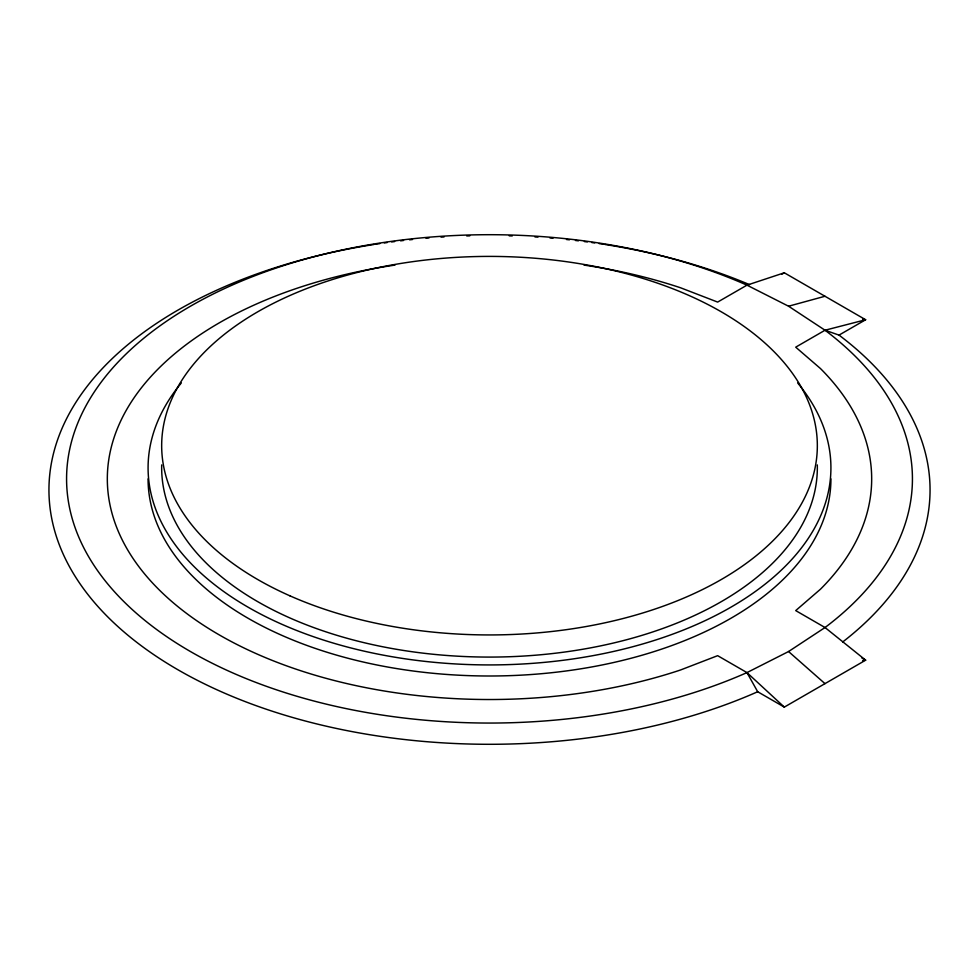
<?xml version="1.0" encoding="UTF-8"?>
<svg xmlns="http://www.w3.org/2000/svg" width="979" height="979" viewBox="0 0 979 979"><rect width="100%" height="100%" fill="white"/><g stroke="black" fill="none" stroke-linecap="round" stroke-linejoin="round"><path stroke-width="1.47" d="M788.56 651.537L825.028 627.527A422.928 244.175 0 0 0 825.028 330.229L788.56 306.219L746.965 285.158A422.928 244.175 0 0 0 177.688 313.916A422.928 244.175 0 0 0 177.688 643.839A422.928 244.175 0 0 0 746.965 672.597L788.56 651.537L824.979 683.636M781.78 274.255L784.314 272.786L865.644 319.741L839.015 335.112L825.028 330.229L795.707 347.166L820.475 368.557A382.177 220.642 0 0 1 820.475 589.199L795.707 610.602L825.028 627.527L865.644 660.164L784.314 707.107L757.685 691.737A440.55 254.344 0 0 1 94.73 602.844A440.55 254.344 0 0 1 373.978 244.493M784.314 272.786L746.965 285.158L717.644 302.083L680.589 287.789A382.177 220.642 0 0 0 584.022 265.089M788.56 306.219L824.979 296.258M825.028 330.229L865.644 319.741L862.634 319.289M862.634 660.605L865.644 660.164L861.838 657.961M784.314 707.107L746.965 672.597L717.644 655.673L680.589 669.966A382.177 220.642 0 0 1 135.555 562.105A382.177 220.642 0 0 1 394.978 265.089M746.965 672.597L757.685 691.737M839.015 335.112A440.55 254.344 0 0 1 842.735 641.943M375.483 244.26A440.55 254.344 0 0 1 379.876 243.6M384.282 242.963A440.55 254.344 0 0 1 387.231 242.547M391.661 241.948A440.55 254.344 0 0 1 394.635 241.568M400.57 240.834A440.55 254.344 0 0 1 403.556 240.479M409.528 239.818A440.55 254.344 0 0 1 412.514 239.512M426 238.252A440.55 254.344 0 0 1 428.998 238.007M441.015 237.138A440.55 254.344 0 0 1 444.038 236.955M466.75 235.939A440.55 254.344 0 0 1 469.785 235.853M509.215 235.853A440.55 254.344 0 0 1 512.25 235.939M534.962 236.955A440.55 254.344 0 0 1 537.985 237.138M550.002 238.007A440.55 254.344 0 0 1 553 238.252M566.486 239.512A440.55 254.344 0 0 1 569.472 239.818M575.444 240.479A440.55 254.344 0 0 1 578.43 240.834M584.365 241.568A440.55 254.344 0 0 1 587.339 241.948M591.769 242.547A440.55 254.344 0 0 1 594.718 242.963M599.124 243.6A440.55 254.344 0 0 1 603.517 244.26M605.022 244.493A440.55 254.344 0 0 1 749.559 284.644M830.926 478.878A341.426 197.122 0 0 1 489.5 675.999A341.426 197.122 0 0 1 148.074 478.878M797.665 382.948A341.426 197.122 0 0 1 489.5 664.925A341.426 197.122 0 0 1 181.335 382.948M817.294 464.903A327.843 189.277 0 0 1 489.5 657.08A327.843 189.277 0 0 1 161.706 464.903M289.931 595.832A327.843 189.277 0 0 0 814.528 470.385A327.843 189.277 0 0 0 364.041 270.804A327.843 189.277 0 0 0 289.931 595.832"/></g></svg>
